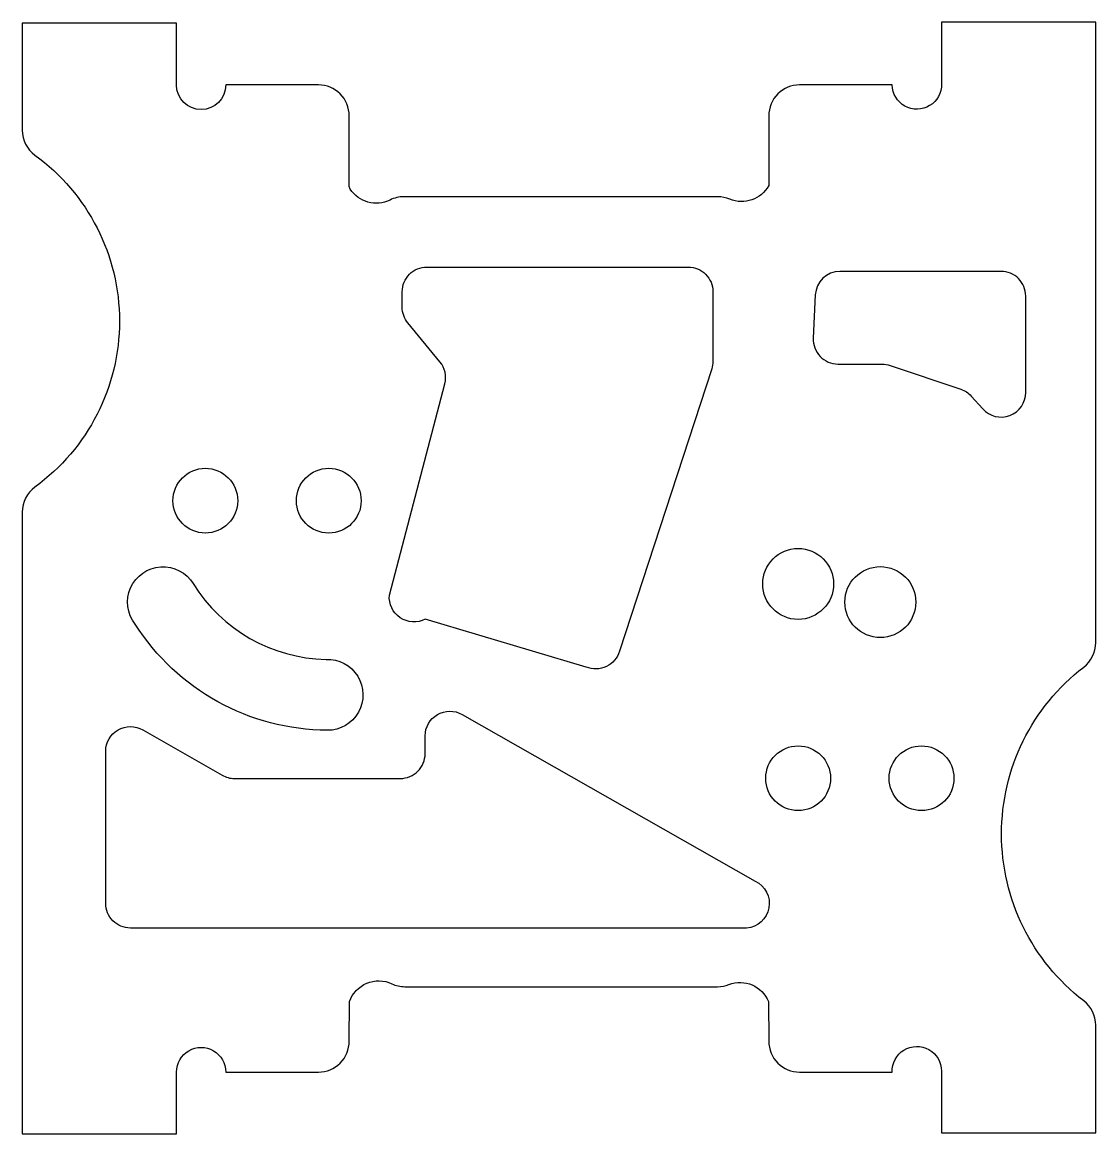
# Model space of a CAD drawing. Header units: millimetres. Extents: x -18 to 16.8, y -15.7 to 20.3.
import ezdxf

# ---------------------------------------------------------------- set-up
doc = ezdxf.new("R2010")
doc.units = ezdxf.units.MM
doc.layers.get('0').update_dxf_attribs({"linetype": 'CONTINUOUS'})

msp = doc.modelspace()

# ---------------------------------------------------------------- linework, layer by layer
for points in [[(10.192, -13.686, -1.020078), (11.792, -13.654), (11.792, -15.654), (16.792, -15.654), (16.792, -12.167, 0.232861), (16.401, -11.375, -0.492422), (16.401, -0.558, 0.232861), (16.792, 0.235), (16.792, 5), (16.792, 18.369), (16.792, 20.346), (11.792, 20.346), (11.792, 18.346, -1.00514), (10.192, 18.314), (7.192, 18.314, 0.414214), (6.192, 17.314), (6.192, 15.054, -0.384956), (4.926, 14.611, 0.099971), (4.538, 14.689), (-5.637, 14.689, 0.116785), (-6.086, 14.583, -0.384233), (-7.377, 14.939, -0.143081), (-7.408, 15.046), (-7.408, 17.314, 0.414214), (-8.408, 18.314), (-11.408, 18.314, -0.999656), (-13.008, 18.315), (-13.008, 20.315), (-18.008, 20.315), (-18.008, 18.315), (-18.008, 16.847, 0.23992), (-17.596, 16.038, -0.509148), (-17.596, 5.277, 0.23992), (-18.008, 4.468), (-18.008, -0.075), (-18.008, -13.685), (-18.008, -15.685), (-13.008, -15.685), (-13.008, -13.685, -1.000371), (-11.408, -13.686), (-8.408, -13.686, 0.414214), (-7.408, -12.686), (-7.398, -11.398, -0.444903), (-6.028, -10.823, 0.110389), (-5.602, -10.918), (4.535, -10.918, 0.093126), (4.898, -10.85, -0.407265), (6.184, -11.397), (6.192, -12.686, 0.414214), (7.192, -13.686)], [(-5.69, 11.611, -0.414214), (-4.89, 12.411), (3.58, 12.411, -0.414214), (4.38, 11.611), (4.38, 9.358, -0.079099), (4.341, 9.11), (1.351, -0.043, -0.447017), (0.275, -0.556), (-4.942, 0.997, -0.592093), (-6.106, 1.779), (-4.31, 8.623, 0.240913), (-4.466, 9.335), (-5.507, 10.599, -0.173955), (-5.69, 11.108)], [(7.701, 11.507), (7.635, 10.104, 0.428055), (8.434, 9.266), (9.867, 9.266, -0.08163), (10.123, 9.224), (12.415, 8.45, -0.12875), (12.753, 8.227), (13.127, 7.812, 0.687363), (14.521, 8.347), (14.521, 11.469, 0.414214), (13.721, 12.269), (8.5, 12.269, 0.400507)], [(-8.161, -0.308, -1.021443), (-8.116, -2.607, -0.254636), (-14.348, 0.835, -1.060239), (-12.464, 2.147, 0.254661)], [(-4.948, -2.787, -0.575179), (-3.752, -2.092), (5.749, -7.495, -0.767862), (5.475, -9.017), (-14.501, -9.017, -0.415073), (-15.301, -8.214), (-15.301, -3.285, -0.575867), (-14.104, -2.591), (-11.528, -4.063, 0.13052), (-11.131, -4.168), (-5.748, -4.168, 0.414214), (-4.948, -3.368)]]:
    msp.add_lwpolyline(points, format="xyb", close=True)
for centre, radius in [((-12.072, 4.836), 1.05), ((-8.072, 4.836), 1.05), ((7.144, 2.139), 1.15), ((9.807, 1.549), 1.15), ((7.144, -4.161), 1.05), ((11.144, -4.161), 1.05)]:
    msp.add_circle(centre, radius)

doc.saveas('drawing.dxf')
